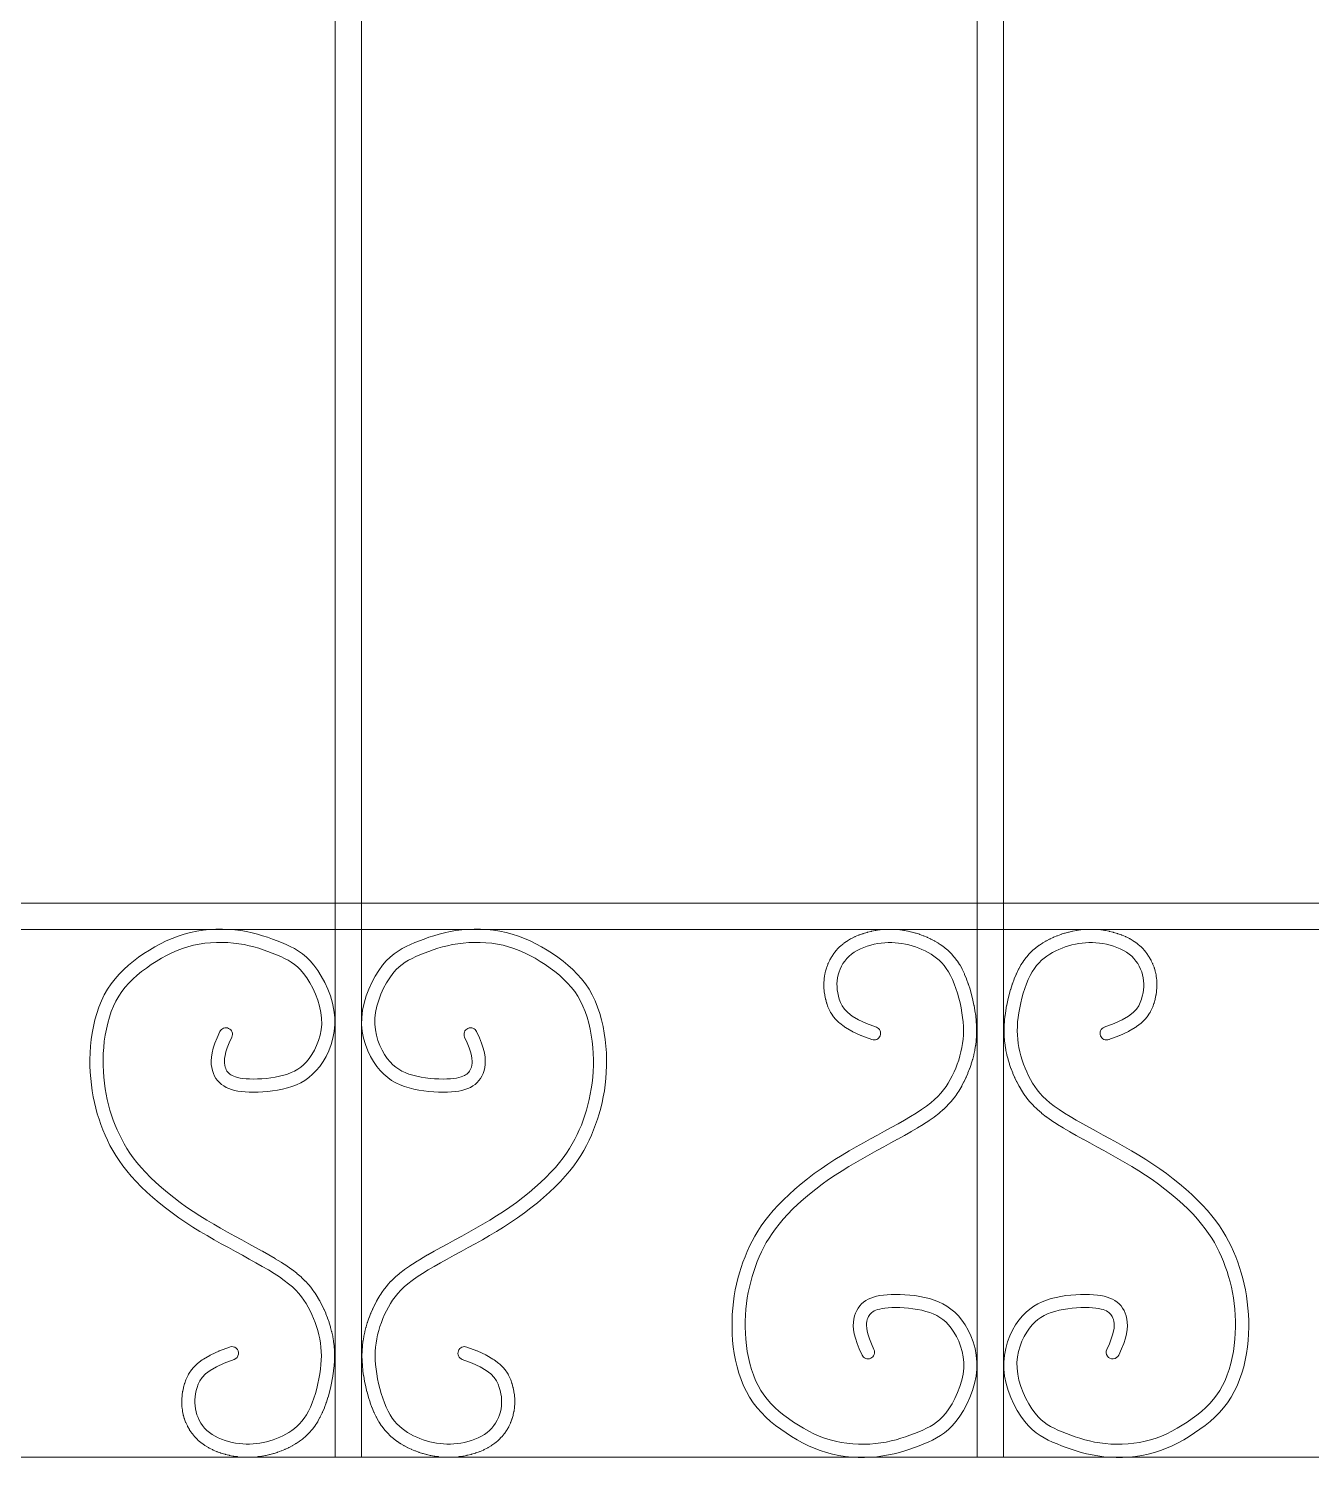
# Model space of a CAD drawing. Header units: millimetres. Extents: x -25 to 4147, y 0 to 2650.
# Drawn here: x 1458 to 1944, y 489 to 1030 of the extents above; entities that cross this region are included whole.
import ezdxf

# ---------------------------------------------------------------- set-up
doc = ezdxf.new("R2010")
doc.units = ezdxf.units.MM
doc.layers.add('ceco.net 340', color=7, linetype='Continuous', lineweight=5)

msp = doc.modelspace()

# ---------------------------------------------------------------- linework, layer by layer
at = {"layer": 'ceco.net 340'}
for p, q in [((1574.44, 2250), (1574.44, 488.65)), ((1584.44, 2250), (1584.44, 488.65)), ((1817.76, 2250), (1817.76, 488.65)), ((1827.76, 2250), (1827.76, 488.65)), ((450, 698.65), (3672.14, 698.65)), ((450, 688.65), (3672.14, 688.65)), ((1827.76, 688.65), (1827.76, 488.65)), ((450, 488.65), (3672.14, 488.65))]:
    msp.add_line(p, q, dxfattribs=at)
for points in [[(1536.26, 525.71), (1532.47, 524.28), (1529.47, 522.89), (1527.14, 521.52), (1525.39, 520.18), (1524.12, 518.87), (1523.23, 517.59), (1522.62, 516.33), (1522.19, 515.09), (1521.86, 513.88), (1521.61, 512.68), (1521.43, 511.51), (1521.34, 510.35), (1521.33, 509.21), (1521.4, 508.08), (1521.55, 506.96), (1521.79, 505.85), (1522.11, 504.75), (1522.51, 503.68), (1523.01, 502.62), (1523.59, 501.6), (1524.26, 500.62), (1525.02, 499.68), (1525.88, 498.81), (1526.83, 497.99), (1527.88, 497.25), (1529.01, 496.58), (1530.21, 495.98), (1531.46, 495.45), (1532.76, 494.98), (1534.09, 494.59), (1535.43, 494.26), (1536.78, 494), (1538.11, 493.81), (1539.44, 493.68), (1540.76, 493.62), (1542.07, 493.62), (1543.37, 493.68), (1544.66, 493.8), (1545.95, 493.98), (1547.24, 494.22), (1548.52, 494.51), (1549.79, 494.86), (1551.05, 495.26), (1552.29, 495.71), (1553.51, 496.22), (1554.7, 496.78), (1555.85, 497.38), (1556.97, 498.04), (1558.04, 498.74), (1559.07, 499.51), (1560.06, 500.35), (1561, 501.27), (1561.9, 502.29), (1562.76, 503.42), (1563.58, 504.68), (1564.35, 506.06), (1565.08, 507.59), (1565.76, 509.24), (1566.39, 510.98), (1566.97, 512.79), (1567.49, 514.65), (1567.95, 516.52), (1568.34, 518.39), (1568.67, 520.22), (1568.92, 522), (1569.1, 523.73), (1569.21, 525.42), (1569.25, 527.07), (1569.21, 528.69), (1569.09, 530.29), (1568.91, 531.88), (1568.65, 533.45), (1568.31, 535.03), (1567.91, 536.6), (1567.43, 538.15), (1566.9, 539.69), (1566.31, 541.2), (1565.67, 542.67), (1564.98, 544.11), (1564.25, 545.51), (1563.48, 546.85), (1562.65, 548.16), (1561.73, 549.43), (1560.72, 550.68), (1559.58, 551.92), (1558.3, 553.16), (1556.85, 554.4), (1555.22, 555.66), (1553.39, 556.95), (1551.37, 558.26), (1549.19, 559.6), (1546.88, 560.96), (1544.44, 562.34), (1541.92, 563.74), (1539.32, 565.16), (1536.68, 566.6), (1534.01, 568.06), (1531.32, 569.54), (1528.62, 571.05), (1525.92, 572.61), (1523.23, 574.2), (1520.56, 575.85), (1517.91, 577.57), (1515.3, 579.35), (1512.72, 581.2), (1510.21, 583.11), (1507.76, 585.08), (1505.41, 587.08), (1503.16, 589.1), (1501.02, 591.13), (1499.03, 593.15), (1497.19, 595.16), (1495.51, 597.13), (1493.98, 599.09), (1492.6, 601.02), (1491.34, 602.95), (1490.2, 604.87), (1489.15, 606.79), (1488.19, 608.73), (1487.3, 610.69), (1486.48, 612.67), (1485.71, 614.68), (1485, 616.72), (1484.36, 618.79), (1483.77, 620.91), (1483.26, 623.06), (1482.8, 625.26), (1482.41, 627.51), (1482.09, 629.81), (1481.84, 632.15), (1481.66, 634.54), (1481.56, 636.95), (1481.55, 639.4), (1481.62, 641.88), (1481.79, 644.37), (1482.05, 646.88), (1482.41, 649.39), (1482.88, 651.9), (1483.46, 654.39), (1484.16, 656.84), (1484.98, 659.24), (1485.92, 661.56), (1487, 663.81), (1488.22, 665.95), (1489.57, 667.98), (1491.06, 669.9), (1492.67, 671.72), (1494.38, 673.44), (1496.18, 675.07), (1498.07, 676.61), (1500.02, 678.08), (1502.03, 679.47), (1504.08, 680.79), (1506.18, 682.04), (1508.32, 683.21), (1510.5, 684.28), (1512.72, 685.25), (1514.99, 686.12), (1517.3, 686.87), (1519.65, 687.49), (1522.04, 687.98), (1524.46, 688.35), (1526.89, 688.59), (1529.32, 688.71), (1531.73, 688.73), (1534.11, 688.64), (1536.43, 688.45), (1538.69, 688.17), (1540.87, 687.8), (1542.98, 687.35), (1545.01, 686.84), (1546.97, 686.27), (1548.87, 685.65), (1550.7, 685), (1552.47, 684.32), (1554.19, 683.63), (1555.86, 682.92), (1557.48, 682.18), (1559.05, 681.36), (1560.59, 680.44), (1562.1, 679.38), (1563.57, 678.15), (1565.03, 676.71), (1566.46, 675.04), (1567.87, 673.1), (1569.23, 670.93), (1570.51, 668.57), (1571.66, 666.06), (1572.66, 663.43), (1573.46, 660.73), (1574.03, 657.99), (1574.35, 655.26), (1574.37, 652.57), (1574.12, 649.95), (1573.63, 647.41), (1572.94, 644.98), (1572.06, 642.67), (1571.03, 640.52), (1569.88, 638.53), (1568.63, 636.73), (1567.32, 635.13), (1565.94, 633.73), (1564.5, 632.51), (1563, 631.45), (1561.44, 630.54), (1559.81, 629.77), (1558.11, 629.11), (1556.36, 628.56), (1554.54, 628.1), (1552.68, 627.73), (1550.8, 627.43), (1548.92, 627.21), (1547.07, 627.06), (1545.27, 626.98), (1543.53, 626.95), (1541.88, 626.98), (1540.35, 627.07), (1538.91, 627.2), (1537.59, 627.39), (1536.35, 627.65), (1535.21, 627.96), (1534.15, 628.34), (1533.16, 628.79), (1532.25, 629.32), (1531.41, 629.92), (1530.64, 630.59), (1529.94, 631.34), (1529.32, 632.17), (1528.79, 633.08), (1528.34, 634.07), (1527.98, 635.13), (1527.72, 636.28), (1527.56, 637.51), (1527.52, 638.84), (1527.62, 640.29), (1527.87, 641.87), (1528.3, 643.6), (1528.91, 645.51), (1529.75, 647.61), (1530.81, 649.92)], [(1622.63, 525.71), (1626.42, 524.28), (1629.42, 522.89), (1631.75, 521.52), (1633.5, 520.18), (1634.77, 518.87), (1635.65, 517.59), (1636.26, 516.33), (1636.69, 515.09), (1637.03, 513.88), (1637.28, 512.68), (1637.46, 511.51), (1637.55, 510.35), (1637.56, 509.21), (1637.49, 508.08), (1637.34, 506.96), (1637.1, 505.85), (1636.78, 504.75), (1636.37, 503.68), (1635.88, 502.62), (1635.3, 501.6), (1634.63, 500.62), (1633.87, 499.68), (1633.01, 498.81), (1632.06, 497.99), (1631.01, 497.25), (1629.88, 496.58), (1628.68, 495.98), (1627.43, 495.45), (1626.13, 494.98), (1624.8, 494.59), (1623.46, 494.26), (1622.11, 494), (1620.77, 493.81), (1619.45, 493.68), (1618.13, 493.62), (1616.82, 493.62), (1615.52, 493.68), (1614.22, 493.8), (1612.93, 493.98), (1611.65, 494.22), (1610.37, 494.51), (1609.1, 494.86), (1607.84, 495.26), (1606.6, 495.71), (1605.38, 496.22), (1604.19, 496.78), (1603.04, 497.38), (1601.92, 498.04), (1600.85, 498.74), (1599.82, 499.51), (1598.83, 500.35), (1597.89, 501.27), (1596.99, 502.29), (1596.13, 503.42), (1595.31, 504.68), (1594.54, 506.06), (1593.81, 507.59), (1593.13, 509.24), (1592.5, 510.98), (1591.92, 512.79), (1591.4, 514.65), (1590.94, 516.52), (1590.54, 518.39), (1590.22, 520.22), (1589.96, 522), (1589.78, 523.73), (1589.68, 525.42), (1589.64, 527.07), (1589.68, 528.69), (1589.79, 530.29), (1589.98, 531.88), (1590.24, 533.45), (1590.58, 535.03), (1590.98, 536.6), (1591.45, 538.15), (1591.99, 539.69), (1592.58, 541.2), (1593.22, 542.67), (1593.9, 544.11), (1594.64, 545.51), (1595.41, 546.85), (1596.24, 548.16), (1597.16, 549.43), (1598.17, 550.68), (1599.31, 551.92), (1600.59, 553.16), (1602.04, 554.4), (1603.67, 555.66), (1605.5, 556.95), (1607.52, 558.26), (1609.7, 559.6), (1612.01, 560.96), (1614.44, 562.34), (1616.97, 563.74), (1619.57, 565.16), (1622.21, 566.6), (1624.88, 568.06), (1627.57, 569.54), (1630.27, 571.05), (1632.96, 572.61), (1635.65, 574.2), (1638.33, 575.85), (1640.98, 577.57), (1643.59, 579.35), (1646.17, 581.2), (1648.68, 583.11), (1651.13, 585.08), (1653.48, 587.08), (1655.73, 589.1), (1657.86, 591.13), (1659.86, 593.15), (1661.7, 595.16), (1663.38, 597.13), (1664.9, 599.09), (1666.29, 601.02), (1667.55, 602.95), (1668.69, 604.87), (1669.74, 606.79), (1670.7, 608.73), (1671.58, 610.69), (1672.41, 612.67), (1673.18, 614.68), (1673.89, 616.72), (1674.53, 618.79), (1675.11, 620.91), (1675.63, 623.06), (1676.09, 625.26), (1676.48, 627.51), (1676.8, 629.81), (1677.05, 632.15), (1677.23, 634.54), (1677.32, 636.95), (1677.34, 639.4), (1677.26, 641.88), (1677.1, 644.37), (1676.84, 646.88), (1676.47, 649.39), (1676.01, 651.9), (1675.43, 654.39), (1674.73, 656.84), (1673.91, 659.24), (1672.96, 661.56), (1671.89, 663.81), (1670.67, 665.95), (1669.31, 667.98), (1667.83, 669.9), (1666.22, 671.72), (1664.51, 673.44), (1662.7, 675.07), (1660.82, 676.61), (1658.87, 678.08), (1656.86, 679.47), (1654.81, 680.79), (1652.71, 682.04), (1650.57, 683.21), (1648.39, 684.28), (1646.17, 685.25), (1643.9, 686.12), (1641.59, 686.87), (1639.24, 687.49), (1636.85, 687.98), (1634.43, 688.35), (1632, 688.59), (1629.57, 688.71), (1627.16, 688.73), (1624.78, 688.64), (1622.46, 688.45), (1620.2, 688.17), (1618.01, 687.8), (1615.91, 687.35), (1613.88, 686.84), (1611.92, 686.27), (1610.02, 685.65), (1608.19, 685), (1606.41, 684.32), (1604.7, 683.63), (1603.03, 682.92), (1601.41, 682.18), (1599.83, 681.36), (1598.3, 680.44), (1596.79, 679.38), (1595.31, 678.15), (1593.86, 676.71), (1592.43, 675.04), (1591.02, 673.1), (1589.66, 670.93), (1588.38, 668.57), (1587.23, 666.06), (1586.23, 663.43), (1585.43, 660.73), (1584.85, 657.99), (1584.54, 655.26), (1584.52, 652.57), (1584.77, 649.95), (1585.25, 647.41), (1585.95, 644.98), (1586.83, 642.67), (1587.86, 640.52), (1589.01, 638.53), (1590.26, 636.73), (1591.57, 635.13), (1592.95, 633.73), (1594.38, 632.51), (1595.89, 631.45), (1597.45, 630.54), (1599.08, 629.77), (1600.77, 629.11), (1602.53, 628.56), (1604.35, 628.1), (1606.21, 627.73), (1608.09, 627.43), (1609.96, 627.21), (1611.82, 627.06), (1613.62, 626.98), (1615.36, 626.95), (1617, 626.98), (1618.54, 627.07), (1619.97, 627.2), (1621.3, 627.39), (1622.54, 627.65), (1623.68, 627.96), (1624.74, 628.34), (1625.72, 628.79), (1626.64, 629.32), (1627.48, 629.92), (1628.25, 630.59), (1628.95, 631.34), (1629.57, 632.17), (1630.1, 633.08), (1630.55, 634.07), (1630.91, 635.13), (1631.17, 636.28), (1631.33, 637.51), (1631.37, 638.84), (1631.27, 640.29), (1631.02, 641.87), (1630.59, 643.6), (1629.97, 645.51), (1629.14, 647.61), (1628.08, 649.92)], [(1779.57, 651.58), (1775.78, 653.01), (1772.78, 654.4), (1770.45, 655.77), (1768.7, 657.11), (1767.44, 658.42), (1766.55, 659.7), (1765.94, 660.96), (1765.51, 662.2), (1765.17, 663.41), (1764.92, 664.61), (1764.74, 665.78), (1764.65, 666.94), (1764.64, 668.08), (1764.71, 669.21), (1764.87, 670.33), (1765.1, 671.44), (1765.42, 672.54), (1765.83, 673.61), (1766.32, 674.67), (1766.9, 675.69), (1767.57, 676.67), (1768.34, 677.61), (1769.19, 678.48), (1770.14, 679.3), (1771.19, 680.04), (1772.32, 680.71), (1773.52, 681.31), (1774.77, 681.84), (1776.07, 682.31), (1777.4, 682.7), (1778.74, 683.03), (1780.09, 683.29), (1781.43, 683.48), (1782.75, 683.61), (1784.07, 683.67), (1785.38, 683.67), (1786.68, 683.61), (1787.98, 683.49), (1789.27, 683.31), (1790.55, 683.07), (1791.83, 682.78), (1793.11, 682.43), (1794.36, 682.03), (1795.6, 681.58), (1796.82, 681.07), (1798.01, 680.52), (1799.16, 679.91), (1800.28, 679.25), (1801.35, 678.55), (1802.38, 677.78), (1803.37, 676.94), (1804.31, 676.02), (1805.22, 675), (1806.07, 673.87), (1806.89, 672.61), (1807.66, 671.23), (1808.39, 669.7), (1809.07, 668.05), (1809.7, 666.31), (1810.28, 664.5), (1810.8, 662.64), (1811.26, 660.77), (1811.66, 658.9), (1811.98, 657.07), (1812.24, 655.29), (1812.42, 653.56), (1812.53, 651.87), (1812.56, 650.22), (1812.52, 648.6), (1812.41, 647), (1812.22, 645.41), (1811.96, 643.84), (1811.62, 642.26), (1811.22, 640.69), (1810.75, 639.14), (1810.21, 637.6), (1809.63, 636.09), (1808.99, 634.62), (1808.3, 633.18), (1807.57, 631.78), (1806.79, 630.44), (1805.96, 629.13), (1805.04, 627.86), (1804.03, 626.61), (1802.89, 625.37), (1801.61, 624.14), (1800.16, 622.89), (1798.53, 621.63), (1796.7, 620.34), (1794.68, 619.03), (1792.51, 617.69), (1790.19, 616.33), (1787.76, 614.95), (1785.23, 613.55), (1782.64, 612.13), (1779.99, 610.69), (1777.32, 609.23), (1774.63, 607.75), (1771.93, 606.24), (1769.24, 604.68), (1766.55, 603.09), (1763.87, 601.44), (1761.22, 599.72), (1758.61, 597.94), (1756.03, 596.09), (1753.52, 594.18), (1751.07, 592.21), (1748.72, 590.21), (1746.47, 588.19), (1744.34, 586.16), (1742.34, 584.14), (1740.5, 582.13), (1738.82, 580.16), (1737.3, 578.2), (1735.91, 576.27), (1734.65, 574.34), (1733.51, 572.42), (1732.46, 570.5), (1731.5, 568.56), (1730.62, 566.6), (1729.79, 564.62), (1729.02, 562.61), (1728.32, 560.57), (1727.67, 558.5), (1727.09, 556.38), (1726.57, 554.23), (1726.11, 552.03), (1725.72, 549.78), (1725.4, 547.48), (1725.15, 545.14), (1724.97, 542.75), (1724.88, 540.34), (1724.86, 537.89), (1724.94, 535.41), (1725.1, 532.92), (1725.36, 530.41), (1725.73, 527.9), (1726.2, 525.39), (1726.78, 522.9), (1727.47, 520.45), (1728.29, 518.05), (1729.24, 515.73), (1730.31, 513.48), (1731.53, 511.34), (1732.89, 509.31), (1734.38, 507.39), (1735.98, 505.57), (1737.69, 503.85), (1739.5, 502.22), (1741.38, 500.68), (1743.34, 499.21), (1745.34, 497.82), (1747.4, 496.5), (1749.49, 495.25), (1751.63, 494.08), (1753.81, 493.01), (1756.03, 492.04), (1758.3, 491.17), (1760.61, 490.42), (1762.96, 489.8), (1765.35, 489.31), (1767.77, 488.94), (1770.21, 488.7), (1772.63, 488.58), (1775.04, 488.56), (1777.42, 488.65), (1779.75, 488.84), (1782.01, 489.12), (1784.19, 489.49), (1786.29, 489.94), (1788.32, 490.45), (1790.29, 491.02), (1792.18, 491.64), (1794.01, 492.29), (1795.79, 492.97), (1797.5, 493.66), (1799.17, 494.37), (1800.79, 495.11), (1802.37, 495.93), (1803.9, 496.85), (1805.41, 497.91), (1806.89, 499.14), (1808.34, 500.58), (1809.77, 502.25), (1811.18, 504.19), (1812.54, 506.36), (1813.82, 508.72), (1814.97, 511.23), (1815.97, 513.86), (1816.77, 516.56), (1817.35, 519.3), (1817.66, 522.03), (1817.68, 524.72), (1817.43, 527.34), (1816.95, 529.88), (1816.25, 532.31), (1815.37, 534.62), (1814.34, 536.77), (1813.19, 538.76), (1811.94, 540.56), (1810.63, 542.16), (1809.26, 543.56), (1807.82, 544.78), (1806.31, 545.84), (1804.75, 546.75), (1803.12, 547.52), (1801.43, 548.18), (1799.67, 548.73), (1797.85, 549.19), (1795.99, 549.56), (1794.11, 549.86), (1792.24, 550.08), (1790.39, 550.23), (1788.58, 550.31), (1786.84, 550.34), (1785.2, 550.31), (1783.66, 550.22), (1782.23, 550.09), (1780.9, 549.9), (1779.66, 549.64), (1778.52, 549.33), (1777.46, 548.95), (1776.48, 548.5), (1775.57, 547.97), (1774.72, 547.38), (1773.95, 546.7), (1773.25, 545.95), (1772.63, 545.12), (1772.1, 544.21), (1771.65, 543.22), (1771.29, 542.16), (1771.03, 541.01), (1770.87, 539.78), (1770.83, 538.45), (1770.93, 537), (1771.18, 535.42), (1771.61, 533.69), (1772.23, 531.78), (1773.06, 529.68), (1774.12, 527.37)], [(1865.94, 651.58), (1869.73, 653.01), (1872.74, 654.4), (1875.06, 655.77), (1876.81, 657.11), (1878.08, 658.42), (1878.97, 659.7), (1879.58, 660.96), (1880.01, 662.2), (1880.34, 663.41), (1880.6, 664.61), (1880.77, 665.78), (1880.86, 666.94), (1880.87, 668.08), (1880.8, 669.21), (1880.65, 670.33), (1880.41, 671.44), (1880.09, 672.54), (1879.69, 673.61), (1879.19, 674.67), (1878.61, 675.69), (1877.94, 676.67), (1877.18, 677.61), (1876.32, 678.48), (1875.37, 679.3), (1874.32, 680.04), (1873.19, 680.71), (1872, 681.31), (1870.74, 681.84), (1869.44, 682.31), (1868.11, 682.7), (1866.77, 683.03), (1865.42, 683.29), (1864.09, 683.48), (1862.76, 683.61), (1861.44, 683.67), (1860.13, 683.67), (1858.83, 683.61), (1857.54, 683.49), (1856.25, 683.31), (1854.96, 683.07), (1853.68, 682.78), (1852.41, 682.43), (1851.15, 682.03), (1849.91, 681.58), (1848.69, 681.07), (1847.51, 680.52), (1846.35, 679.91), (1845.23, 679.25), (1844.16, 678.55), (1843.13, 677.78), (1842.14, 676.94), (1841.2, 676.02), (1840.3, 675), (1839.44, 673.87), (1838.63, 672.61), (1837.85, 671.23), (1837.12, 669.7), (1836.44, 668.05), (1835.81, 666.31), (1835.23, 664.5), (1834.71, 662.64), (1834.25, 660.77), (1833.86, 658.9), (1833.53, 657.07), (1833.28, 655.29), (1833.1, 653.56), (1832.99, 651.87), (1832.95, 650.22), (1832.99, 648.6), (1833.11, 647), (1833.29, 645.41), (1833.55, 643.84), (1833.89, 642.26), (1834.3, 640.69), (1834.77, 639.14), (1835.3, 637.6), (1835.89, 636.09), (1836.53, 634.62), (1837.22, 633.18), (1837.95, 631.78), (1838.72, 630.44), (1839.56, 629.13), (1840.47, 627.86), (1841.48, 626.61), (1842.62, 625.37), (1843.9, 624.14), (1845.35, 622.89), (1846.98, 621.63), (1848.82, 620.34), (1850.83, 619.03), (1853.01, 617.69), (1855.32, 616.33), (1857.76, 614.95), (1860.28, 613.55), (1862.88, 612.13), (1865.52, 610.69), (1868.19, 609.23), (1870.88, 607.75), (1873.58, 606.24), (1876.28, 604.68), (1878.97, 603.09), (1881.64, 601.44), (1884.29, 599.72), (1886.91, 597.94), (1889.48, 596.09), (1892, 594.18), (1894.44, 592.21), (1896.79, 590.21), (1899.05, 588.19), (1901.18, 586.16), (1903.17, 584.14), (1905.01, 582.13), (1906.69, 580.16), (1908.22, 578.2), (1909.6, 576.27), (1910.86, 574.34), (1912.01, 572.42), (1913.05, 570.5), (1914.01, 568.56), (1914.9, 566.6), (1915.72, 564.62), (1916.49, 562.61), (1917.2, 560.57), (1917.84, 558.5), (1918.43, 556.38), (1918.95, 554.23), (1919.4, 552.03), (1919.79, 549.78), (1920.11, 547.48), (1920.36, 545.14), (1920.54, 542.75), (1920.64, 540.34), (1920.65, 537.89), (1920.58, 535.41), (1920.41, 532.92), (1920.15, 530.41), (1919.79, 527.9), (1919.32, 525.39), (1918.74, 522.9), (1918.04, 520.45), (1917.22, 518.05), (1916.28, 515.73), (1915.2, 513.48), (1913.98, 511.34), (1912.63, 509.31), (1911.14, 507.39), (1909.53, 505.57), (1907.82, 503.85), (1906.02, 502.22), (1904.13, 500.68), (1902.18, 499.21), (1900.17, 497.82), (1898.12, 496.5), (1896.02, 495.25), (1893.89, 494.08), (1891.7, 493.01), (1889.48, 492.04), (1887.22, 491.17), (1884.91, 490.42), (1882.55, 489.8), (1880.16, 489.31), (1877.74, 488.94), (1875.31, 488.7), (1872.88, 488.58), (1870.47, 488.56), (1868.09, 488.65), (1865.77, 488.84), (1863.51, 489.12), (1861.33, 489.49), (1859.22, 489.94), (1857.19, 490.45), (1855.23, 491.02), (1853.33, 491.64), (1851.5, 492.29), (1849.73, 492.97), (1848.01, 493.66), (1846.34, 494.37), (1844.72, 495.11), (1843.15, 495.93), (1841.61, 496.85), (1840.1, 497.91), (1838.63, 499.14), (1837.17, 500.58), (1835.74, 502.25), (1834.33, 504.19), (1832.97, 506.36), (1831.69, 508.72), (1830.54, 511.23), (1829.55, 513.86), (1828.74, 516.56), (1828.17, 519.3), (1827.86, 522.03), (1827.83, 524.72), (1828.08, 527.34), (1828.57, 529.88), (1829.26, 532.31), (1830.14, 534.62), (1831.17, 536.77), (1832.33, 538.76), (1833.57, 540.56), (1834.88, 542.16), (1836.26, 543.56), (1837.7, 544.78), (1839.2, 545.84), (1840.76, 546.75), (1842.39, 547.52), (1844.09, 548.18), (1845.84, 548.73), (1847.66, 549.19), (1849.52, 549.56), (1851.4, 549.86), (1853.28, 550.08), (1855.13, 550.23), (1856.93, 550.31), (1858.67, 550.34), (1860.32, 550.31), (1861.86, 550.22), (1863.29, 550.09), (1864.62, 549.9), (1865.85, 549.64), (1866.99, 549.33), (1868.05, 548.95), (1869.04, 548.5), (1869.95, 547.97), (1870.79, 547.38), (1871.56, 546.7), (1872.26, 545.95), (1872.88, 545.12), (1873.41, 544.21), (1873.86, 543.22), (1874.22, 542.16), (1874.48, 541.01), (1874.64, 539.78), (1874.68, 538.45), (1874.58, 537), (1874.33, 535.42), (1873.91, 533.69), (1873.29, 531.78), (1872.45, 529.68), (1871.39, 527.37)]]:
    msp.add_lwpolyline(points, dxfattribs=at)
for points in [[(1777.81, 646.9), (1774.02, 648.33, -0.018526), (1773.68, 648.47), (1770.67, 649.87, -0.02401), (1770.25, 650.09), (1767.92, 651.46, -0.03058), (1767.41, 651.8), (1765.66, 653.13, -0.037109), (1765.11, 653.63), (1763.84, 654.94, -0.040944), (1763.32, 655.57), (1762.44, 656.85, -0.03872), (1762.05, 657.52), (1761.44, 658.78, -0.02899), (1761.21, 659.32), (1760.78, 660.55, -0.016625), (1760.69, 660.87), (1760.35, 662.09, -0.014695), (1760.28, 662.37), (1760.03, 663.57, -0.015749), (1759.97, 663.88), (1759.8, 665.05, -0.016704), (1759.76, 665.38), (1759.67, 666.54, -0.017506), (1759.65, 666.89), (1759.64, 668.04, -0.018102), (1759.65, 668.4), (1759.72, 669.53, -0.01845), (1759.76, 669.9), (1759.91, 671.01, -0.018524), (1759.98, 671.38), (1760.21, 672.48, -0.018452), (1760.3, 672.84), (1760.62, 673.94, -0.018802), (1760.74, 674.29), (1761.15, 675.37, -0.019374), (1761.3, 675.73), (1761.79, 676.79, -0.020024), (1761.97, 677.14), (1762.55, 678.16, -0.020714), (1762.77, 678.51), (1763.45, 679.5, -0.021397), (1763.7, 679.84), (1764.47, 680.77, -0.022021), (1764.76, 681.1), (1765.62, 681.98, -0.022531), (1765.94, 682.28), (1766.9, 683.1, -0.022367), (1767.25, 683.37), (1768.29, 684.12, -0.020214), (1768.63, 684.34), (1769.76, 685.01, -0.017942), (1770.08, 685.18), (1771.28, 685.78, -0.016078), (1771.57, 685.92), (1772.82, 686.45, -0.01459), (1773.1, 686.55), (1774.39, 687.02, -0.01344), (1774.65, 687.1), (1775.98, 687.49, -0.012596), (1776.22, 687.56), (1777.56, 687.89, -0.012037), (1777.8, 687.94), (1779.14, 688.2, -0.011796), (1779.38, 688.24), (1780.71, 688.43, -0.01186), (1780.95, 688.46), (1782.28, 688.58, -0.011906), (1782.51, 688.6), (1783.83, 688.66, -0.011871), (1784.07, 688.67), (1785.38, 688.67, -0.011755), (1785.61, 688.66), (1786.92, 688.6, -0.01156), (1787.15, 688.59), (1788.44, 688.47, -0.011293), (1788.67, 688.44), (1789.96, 688.26, -0.01096), (1790.17, 688.23), (1791.46, 687.99, -0.010625), (1791.67, 687.95), (1792.95, 687.65, -0.010507), (1793.15, 687.6), (1794.42, 687.26, -0.010519), (1794.62, 687.2), (1795.88, 686.8, -0.010613), (1796.08, 686.73), (1797.32, 686.27, -0.010791), (1797.52, 686.19), (1798.74, 685.69, -0.011052), (1798.94, 685.6), (1800.13, 685.04, -0.011398), (1800.33, 684.94), (1801.49, 684.33, -0.011831), (1801.7, 684.22), (1802.81, 683.56, -0.012624), (1803.03, 683.43), (1804.1, 682.72, -0.014451), (1804.34, 682.56), (1805.37, 681.79, -0.016231), (1805.62, 681.59), (1806.61, 680.75, -0.017546), (1806.87, 680.51), (1807.81, 679.59, -0.018298), (1808.06, 679.33), (1808.96, 678.3, -0.018454), (1809.2, 678.02), (1810.06, 676.89, -0.01805), (1810.26, 676.59), (1811.08, 675.34, -0.017188), (1811.26, 675.05), (1812.03, 673.66, -0.015683), (1812.17, 673.38), (1812.9, 671.86, -0.013181), (1813.01, 671.61), (1813.69, 669.97, -0.01117), (1813.77, 669.76), (1814.4, 668.02, -0.009782), (1814.47, 667.83), (1815.05, 666.02, -0.008856), (1815.1, 665.85), (1815.62, 663.99, -0.008297), (1815.66, 663.83), (1816.12, 661.96, -0.008056), (1816.15, 661.8), (1816.55, 659.94, -0.008123), (1816.58, 659.78), (1816.91, 657.94, -0.008556), (1816.93, 657.77), (1817.19, 655.99, -0.00932), (1817.21, 655.81), (1817.39, 654.08, -0.010075), (1817.41, 653.87), (1817.51, 652.19, -0.010733), (1817.52, 651.97), (1817.56, 650.32, -0.011254), (1817.56, 650.1), (1817.52, 648.48, -0.011605), (1817.51, 648.25), (1817.4, 646.65, -0.011758), (1817.37, 646.41), (1817.19, 644.83, -0.011701), (1817.15, 644.6), (1816.89, 643.02, -0.011388), (1816.85, 642.8), (1816.51, 641.22, -0.010808), (1816.46, 641.01), (1816.06, 639.44, -0.010278), (1816, 639.24), (1815.53, 637.69, -0.009859), (1815.47, 637.5), (1814.94, 635.97, -0.009545), (1814.87, 635.79), (1814.28, 634.28, -0.009335), (1814.21, 634.1), (1813.57, 632.63, -0.009229), (1813.5, 632.46), (1812.81, 631.02, -0.00923), (1812.72, 630.86), (1811.99, 629.46, -0.009723), (1811.9, 629.29), (1811.13, 627.94, -0.011671), (1811.01, 627.75), (1810.17, 626.44, -0.013556), (1810.02, 626.22), (1809.11, 624.94, -0.014792), (1808.93, 624.71), (1807.91, 623.46, -0.015289), (1807.71, 623.23), (1806.57, 621.99, -0.015076), (1806.36, 621.77), (1805.08, 620.54, -0.014282), (1804.87, 620.34), (1803.42, 619.1, -0.013091), (1803.22, 618.93), (1801.59, 617.67, -0.011392), (1801.4, 617.54), (1799.57, 616.25, -0.008802), (1799.43, 616.15), (1797.41, 614.84, -0.006609), (1797.3, 614.77), (1795.12, 613.43, -0.004919), (1795.04, 613.38), (1792.72, 612.02, -0.003568), (1792.66, 611.99), (1790.23, 610.6, -0.002447), (1790.18, 610.58), (1787.66, 609.18, -0.001481), (1787.63, 609.16), (1785.04, 607.74, -0.000613), (1785.03, 607.74), (1782.38, 606.3), (1779.72, 604.85), (1777.06, 603.38), (1774.4, 601.89), (1771.76, 600.37), (1769.14, 598.81), (1766.54, 597.21), (1763.99, 595.56), (1761.48, 593.85), (1759.01, 592.07), (1756.6, 590.24), (1754.26, 588.36), (1752.01, 586.45), (1749.86, 584.52), (1747.84, 582.6), (1745.97, 580.69), (1744.25, 578.82), (1742.7, 577), (1741.3, 575.21), (1740.04, 573.44), (1738.9, 571.7), (1737.86, 569.95), (1736.9, 568.19), (1736.02, 566.42), (1735.2, 564.61), (1734.43, 562.77), (1733.72, 560.9), (1733.07, 559.01), (1732.47, 557.09), (1731.93, 555.13), (1731.45, 553.14), (1731.03, 551.09), (1730.66, 549), (1730.37, 546.87), (1730.13, 544.69), (1729.97, 542.47), (1729.88, 540.22), (1729.86, 537.95), (1729.93, 535.65), (1730.09, 533.35), (1730.33, 531.03), (1730.66, 528.71), (1731.09, 526.41), (1731.62, 524.15), (1732.25, 521.94), (1732.98, 519.8), (1733.81, 517.75), (1734.75, 515.8), (1735.79, 513.97), (1736.95, 512.23), (1738.23, 510.58), (1739.63, 508.99), (1741.14, 507.47), (1742.76, 506.01), (1744.47, 504.61), (1746.26, 503.27), (1748.12, 501.98), (1750.03, 500.75), (1751.97, 499.59), (1753.93, 498.52), (1755.92, 497.55), (1757.93, 496.67), (1759.96, 495.89), (1762.02, 495.22), (1764.1, 494.67), (1766.23, 494.23), (1768.39, 493.91), (1770.58, 493.69), (1772.78, 493.58), (1774.97, 493.56), (1777.12, 493.64), (1779.23, 493.81), (1781.28, 494.07), (1783.25, 494.4), (1785.16, 494.81), (1787.01, 495.28), (1788.81, 495.8), (1790.57, 496.37), (1792.28, 496.98), (1793.96, 497.62), (1795.59, 498.28), (1797.15, 498.94), (1798.6, 499.61), (1799.93, 500.3), (1801.18, 501.04), (1802.36, 501.88), (1803.52, 502.84), (1804.67, 503.99), (1805.85, 505.36), (1807.04, 506.99), (1808.22, 508.88), (1809.34, 510.95), (1810.36, 513.16), (1811.23, 515.46), (1811.92, 517.79), (1812.41, 520.1), (1812.66, 522.34), (1812.68, 524.51), (1812.48, 526.64), (1812.08, 528.72), (1811.5, 530.73), (1810.77, 532.65), (1809.92, 534.44), (1808.96, 536.08), (1807.95, 537.55), (1806.91, 538.81), (1805.85, 539.9), (1804.75, 540.83), (1803.61, 541.63), (1802.42, 542.32), (1801.14, 542.93), (1799.78, 543.46), (1798.31, 543.92), (1796.75, 544.31), (1795.11, 544.64), (1793.44, 544.9), (1791.75, 545.1), (1790.07, 545.24), (1788.43, 545.31), (1786.85, 545.34), (1785.38, 545.31), (1784.03, 545.24), (1782.82, 545.12), (1781.76, 544.97), (1780.83, 544.78), (1780.03, 544.56), (1779.35, 544.32), (1778.77, 544.05), (1778.27, 543.76), (1777.83, 543.45), (1777.44, 543.11), (1777.1, 542.74), (1776.81, 542.35), (1776.54, 541.9), (1776.31, 541.39), (1776.11, 540.8), (1775.96, 540.13), (1775.86, 539.38), (1775.84, 538.54), (1775.9, 537.57), (1776.09, 536.41), (1776.42, 535.06), (1776.93, 533.47), (1777.66, 531.64), (1778.66, 529.45)], [(1867.71, 646.9), (1871.49, 648.33, 0.018526), (1871.84, 648.47), (1874.84, 649.87, 0.02401), (1875.27, 650.09), (1877.59, 651.46, 0.03058), (1878.1, 651.8), (1879.85, 653.13, 0.037109), (1880.4, 653.63), (1881.67, 654.94, 0.040944), (1882.19, 655.57), (1883.08, 656.85, 0.03872), (1883.47, 657.52), (1884.08, 658.78, 0.02899), (1884.3, 659.32), (1884.73, 660.55, 0.016625), (1884.83, 660.87), (1885.16, 662.09, 0.014695), (1885.23, 662.37), (1885.49, 663.57, 0.015749), (1885.54, 663.88), (1885.72, 665.05, 0.016704), (1885.75, 665.38), (1885.85, 666.54, 0.017506), (1885.86, 666.89), (1885.87, 668.04, 0.018102), (1885.86, 668.4), (1885.79, 669.53, 0.01845), (1885.76, 669.9), (1885.6, 671.01, 0.018524), (1885.54, 671.38), (1885.3, 672.48, 0.018452), (1885.21, 672.84), (1884.89, 673.94, 0.018802), (1884.77, 674.29), (1884.37, 675.37, 0.019374), (1884.22, 675.73), (1883.72, 676.79, 0.020024), (1883.54, 677.14), (1882.96, 678.16, 0.020714), (1882.74, 678.51), (1882.07, 679.5, 0.021397), (1881.81, 679.84), (1881.05, 680.77, 0.022021), (1880.76, 681.1), (1879.9, 681.98, 0.022531), (1879.57, 682.28), (1878.62, 683.1, 0.022367), (1878.27, 683.37), (1877.22, 684.12, 0.020214), (1876.88, 684.34), (1875.75, 685.01, 0.017942), (1875.44, 685.18), (1874.24, 685.78, 0.016078), (1873.95, 685.92), (1872.69, 686.45, 0.01459), (1872.42, 686.55), (1871.12, 687.02, 0.01344), (1870.86, 687.1), (1869.54, 687.49, 0.012596), (1869.29, 687.56), (1867.95, 687.89, 0.012037), (1867.72, 687.94), (1866.37, 688.2, 0.011796), (1866.14, 688.24), (1864.8, 688.43, 0.01186), (1864.56, 688.46), (1863.24, 688.58, 0.011906), (1863, 688.6), (1861.68, 688.66, 0.011871), (1861.44, 688.67), (1860.14, 688.67, 0.011755), (1859.9, 688.66), (1858.6, 688.6, 0.01156), (1858.37, 688.59), (1857.07, 688.47, 0.011293), (1856.85, 688.44), (1855.56, 688.26, 0.01096), (1855.34, 688.23), (1854.06, 687.99, 0.010625), (1853.85, 687.95), (1852.57, 687.65, 0.010507), (1852.36, 687.6), (1851.09, 687.26, 0.010519), (1850.89, 687.2), (1849.63, 686.8, 0.010613), (1849.43, 686.73), (1848.19, 686.27, 0.010791), (1847.99, 686.19), (1846.77, 685.69, 0.011052), (1846.57, 685.6), (1845.38, 685.04, 0.011398), (1845.18, 684.94), (1844.02, 684.33, 0.011831), (1843.82, 684.22), (1842.7, 683.56, 0.012624), (1842.49, 683.43), (1841.41, 682.72, 0.014451), (1841.18, 682.56), (1840.15, 681.79, 0.016231), (1839.89, 681.59), (1838.91, 680.75, 0.017546), (1838.65, 680.51), (1837.7, 679.59, 0.018298), (1837.45, 679.33), (1836.55, 678.3, 0.018454), (1836.32, 678.02), (1835.46, 676.89, 0.01805), (1835.25, 676.59), (1834.44, 675.34, 0.017188), (1834.26, 675.05), (1833.49, 673.66, 0.015683), (1833.34, 673.38), (1832.61, 671.86, 0.013181), (1832.51, 671.61), (1831.82, 669.97, 0.01117), (1831.74, 669.76), (1831.11, 668.02, 0.009782), (1831.05, 667.83), (1830.47, 666.02, 0.008856), (1830.42, 665.85), (1829.9, 663.99, 0.008297), (1829.85, 663.83), (1829.4, 661.96, 0.008056), (1829.36, 661.8), (1828.96, 659.94, 0.008123), (1828.93, 659.78), (1828.61, 657.94, 0.008556), (1828.58, 657.77), (1828.33, 655.99, 0.00932), (1828.3, 655.81), (1828.12, 654.08, 0.010075), (1828.11, 653.87), (1828, 652.19, 0.010733), (1827.99, 651.97), (1827.96, 650.32, 0.011254), (1827.96, 650.1), (1827.99, 648.48, 0.011605), (1828.01, 648.25), (1828.12, 646.65, 0.011758), (1828.14, 646.41), (1828.33, 644.83, 0.011701), (1828.36, 644.6), (1828.62, 643.02, 0.011388), (1828.66, 642.8), (1829, 641.22, 0.010808), (1829.05, 641.01), (1829.46, 639.44, 0.010278), (1829.51, 639.24), (1829.98, 637.69, 0.009859), (1830.04, 637.5), (1830.57, 635.97, 0.009545), (1830.64, 635.79), (1831.23, 634.28, 0.009335), (1831.3, 634.1), (1831.94, 632.63, 0.009229), (1832.02, 632.46), (1832.71, 631.02, 0.00923), (1832.79, 630.86), (1833.52, 629.46, 0.009723), (1833.61, 629.29), (1834.39, 627.94, 0.011671), (1834.51, 627.75), (1835.34, 626.44, 0.013556), (1835.49, 626.22), (1836.41, 624.94, 0.014792), (1836.59, 624.71), (1837.6, 623.46, 0.015289), (1837.8, 623.23), (1838.94, 621.99, 0.015076), (1839.15, 621.77), (1840.43, 620.54, 0.014282), (1840.64, 620.34), (1842.09, 619.1, 0.013091), (1842.29, 618.93), (1843.93, 617.67, 0.011392), (1844.11, 617.54), (1845.94, 616.25, 0.008802), (1846.09, 616.15), (1848.1, 614.84, 0.006609), (1848.21, 614.77), (1850.39, 613.43, 0.004919), (1850.48, 613.38), (1852.79, 612.02, 0.003568), (1852.85, 611.99), (1855.29, 610.6, 0.002447), (1855.33, 610.58), (1857.85, 609.18, 0.001481), (1857.88, 609.16), (1860.48, 607.74, 0.000613), (1860.49, 607.74), (1863.13, 606.3), (1865.79, 604.85), (1868.45, 603.38), (1871.11, 601.89), (1873.75, 600.37), (1876.38, 598.81), (1878.97, 597.21), (1881.53, 595.56), (1884.04, 593.85), (1886.5, 592.07), (1888.92, 590.24), (1891.26, 588.36), (1893.51, 586.45), (1895.65, 584.52), (1897.67, 582.6), (1899.55, 580.69), (1901.26, 578.82), (1902.82, 577), (1904.21, 575.21), (1905.47, 573.44), (1906.62, 571.7), (1907.66, 569.95), (1908.61, 568.19), (1909.49, 566.42), (1910.31, 564.61), (1911.08, 562.77), (1911.79, 560.9), (1912.45, 559.01), (1913.04, 557.09), (1913.58, 555.13), (1914.07, 553.14), (1914.49, 551.09), (1914.85, 549), (1915.15, 546.87), (1915.38, 544.69), (1915.55, 542.47), (1915.64, 540.22), (1915.65, 537.95), (1915.58, 535.65), (1915.43, 533.35), (1915.19, 531.03), (1914.85, 528.71), (1914.42, 526.41), (1913.9, 524.15), (1913.27, 521.94), (1912.54, 519.8), (1911.7, 517.75), (1910.77, 515.8), (1909.72, 513.97), (1908.57, 512.23), (1907.28, 510.58), (1905.88, 508.99), (1904.37, 507.47), (1902.76, 506.01), (1901.05, 504.61), (1899.25, 503.27), (1897.39, 501.98), (1895.48, 500.75), (1893.55, 499.59), (1891.58, 498.52), (1889.6, 497.55), (1887.59, 496.67), (1885.55, 495.89), (1883.49, 495.22), (1881.41, 494.67), (1879.28, 494.23), (1877.12, 493.91), (1874.93, 493.69), (1872.73, 493.58), (1870.55, 493.56), (1868.39, 493.64), (1866.28, 493.81), (1864.24, 494.07), (1862.26, 494.4), (1860.35, 494.81), (1858.5, 495.28), (1856.7, 495.8), (1854.95, 496.37), (1853.23, 496.98), (1851.56, 497.62), (1849.92, 498.28), (1848.36, 498.94), (1846.92, 499.61), (1845.58, 500.3), (1844.34, 501.04), (1843.15, 501.88), (1841.99, 502.84), (1840.84, 503.99), (1839.67, 505.36), (1838.47, 506.99), (1837.29, 508.88), (1836.17, 510.95), (1835.16, 513.16), (1834.29, 515.46), (1833.59, 517.79), (1833.11, 520.1), (1832.85, 522.34), (1832.83, 524.51), (1833.03, 526.64), (1833.43, 528.72), (1834.01, 530.73), (1834.74, 532.65), (1835.6, 534.44), (1836.55, 536.08), (1837.56, 537.55), (1838.61, 538.81), (1839.67, 539.9), (1840.76, 540.83), (1841.9, 541.63), (1843.1, 542.32), (1844.37, 542.93), (1845.74, 543.46), (1847.2, 543.92), (1848.77, 544.31), (1850.4, 544.64), (1852.08, 544.9), (1853.77, 545.1), (1855.45, 545.24), (1857.09, 545.31), (1858.66, 545.34), (1860.14, 545.31), (1861.49, 545.24), (1862.69, 545.12), (1863.76, 544.97), (1864.69, 544.78), (1865.48, 544.56), (1866.16, 544.32), (1866.74, 544.05), (1867.25, 543.76), (1867.69, 543.45), (1868.07, 543.11), (1868.41, 542.74), (1868.71, 542.35), (1868.97, 541.9), (1869.2, 541.39), (1869.4, 540.8), (1869.55, 540.13), (1869.65, 539.38), (1869.68, 538.54), (1869.61, 537.57), (1869.43, 536.41), (1869.09, 535.06), (1868.58, 533.47), (1867.86, 531.64), (1866.85, 529.45)], [(1534.49, 530.39), (1530.71, 528.96, 0.018526), (1530.37, 528.82), (1527.36, 527.42, 0.02401), (1526.93, 527.2), (1524.61, 525.83, 0.03058), (1524.1, 525.49), (1522.35, 524.16, 0.037109), (1521.8, 523.66), (1520.53, 522.35, 0.040944), (1520.01, 521.72), (1519.12, 520.44, 0.03872), (1518.73, 519.77), (1518.12, 518.51, 0.02899), (1517.9, 517.97), (1517.47, 516.74, 0.016625), (1517.37, 516.42), (1517.04, 515.21, 0.014695), (1516.97, 514.92), (1516.71, 513.73, 0.015749), (1516.66, 513.42), (1516.49, 512.24, 0.016704), (1516.45, 511.91), (1516.35, 510.75, 0.017506), (1516.34, 510.4), (1516.33, 509.25, 0.018102), (1516.34, 508.89), (1516.41, 507.76, 0.01845), (1516.45, 507.4), (1516.6, 506.28, 0.018524), (1516.66, 505.91), (1516.9, 504.81, 0.018452), (1516.99, 504.45), (1517.31, 503.35, 0.018802), (1517.43, 503), (1517.83, 501.92, 0.019374), (1517.98, 501.56), (1518.48, 500.5, 0.020024), (1518.66, 500.15), (1519.24, 499.13, 0.020714), (1519.46, 498.78), (1520.13, 497.79, 0.021397), (1520.39, 497.45), (1521.15, 496.52, 0.022021), (1521.45, 496.19), (1522.3, 495.31, 0.022531), (1522.63, 495.01), (1523.58, 494.19, 0.022367), (1523.94, 493.92), (1524.98, 493.18, 0.020214), (1525.32, 492.95), (1526.45, 492.28, 0.017942), (1526.76, 492.11), (1527.96, 491.51, 0.016078), (1528.26, 491.37), (1529.51, 490.84, 0.01459), (1529.78, 490.74), (1531.08, 490.27, 0.01344), (1531.34, 490.19), (1532.66, 489.8, 0.012596), (1532.91, 489.73), (1534.25, 489.4, 0.012037), (1534.49, 489.35), (1535.83, 489.09, 0.011796), (1536.06, 489.05), (1537.4, 488.86, 0.01186), (1537.64, 488.83), (1538.96, 488.71, 0.011906), (1539.2, 488.69), (1540.52, 488.63, 0.011871), (1540.76, 488.62), (1542.07, 488.62, 0.011755), (1542.3, 488.63), (1543.6, 488.69, 0.01156), (1543.83, 488.7), (1545.13, 488.82, 0.011293), (1545.35, 488.85), (1546.64, 489.03, 0.01096), (1546.86, 489.06), (1548.14, 489.3, 0.010625), (1548.35, 489.34), (1549.63, 489.64, 0.010507), (1549.84, 489.69), (1551.11, 490.03, 0.010519), (1551.31, 490.09), (1552.57, 490.49, 0.010613), (1552.77, 490.56), (1554.01, 491.02, 0.010791), (1554.21, 491.1), (1555.43, 491.6, 0.011052), (1555.63, 491.69), (1556.82, 492.25, 0.011398), (1557.02, 492.35), (1558.18, 492.96, 0.011831), (1558.38, 493.07), (1559.5, 493.73, 0.012624), (1559.71, 493.86), (1560.79, 494.57, 0.014451), (1561.02, 494.73), (1562.05, 495.5, 0.016231), (1562.31, 495.7), (1563.3, 496.54, 0.017546), (1563.55, 496.78), (1564.5, 497.7, 0.018298), (1564.75, 497.96), (1565.65, 498.99, 0.018454), (1565.89, 499.27), (1566.74, 500.4, 0.01805), (1566.95, 500.7), (1567.77, 501.95, 0.017188), (1567.94, 502.24), (1568.72, 503.63, 0.015683), (1568.86, 503.91), (1569.59, 505.43, 0.013181), (1569.7, 505.68), (1570.38, 507.32, 0.01117), (1570.46, 507.53), (1571.09, 509.27, 0.009782), (1571.15, 509.46), (1571.73, 511.27, 0.008856), (1571.78, 511.44), (1572.3, 513.3, 0.008297), (1572.35, 513.46), (1572.81, 515.33, 0.008056), (1572.84, 515.49), (1573.24, 517.35, 0.008123), (1573.27, 517.51), (1573.59, 519.35, 0.008556), (1573.62, 519.52), (1573.87, 521.3, 0.00932), (1573.9, 521.48), (1574.08, 523.21, 0.010075), (1574.09, 523.42), (1574.2, 525.1, 0.010733), (1574.21, 525.32), (1574.25, 526.97, 0.011254), (1574.25, 527.19), (1574.21, 528.81, 0.011605), (1574.2, 529.05), (1574.08, 530.64, 0.011758), (1574.06, 530.88), (1573.87, 532.46, 0.011701), (1573.84, 532.69), (1573.58, 534.27, 0.011388), (1573.54, 534.49), (1573.2, 536.07, 0.010808), (1573.15, 536.28), (1572.75, 537.85, 0.010278), (1572.69, 538.05), (1572.22, 539.6, 0.009859), (1572.16, 539.79), (1571.63, 541.32, 0.009545), (1571.56, 541.5), (1570.97, 543.01, 0.009335), (1570.9, 543.19), (1570.26, 544.66, 0.009229), (1570.18, 544.83), (1569.49, 546.27, 0.00923), (1569.41, 546.44), (1568.68, 547.83, 0.009723), (1568.59, 548), (1567.81, 549.35, 0.011671), (1567.69, 549.55), (1566.86, 550.85, 0.013556), (1566.71, 551.07), (1565.79, 552.35, 0.014792), (1565.61, 552.58), (1564.6, 553.83, 0.015289), (1564.4, 554.06), (1563.26, 555.3, 0.015076), (1563.05, 555.52), (1561.77, 556.75, 0.014282), (1561.56, 556.95), (1560.11, 558.19, 0.013091), (1559.91, 558.36), (1558.27, 559.62, 0.011392), (1558.09, 559.75), (1556.26, 561.04, 0.008802), (1556.11, 561.14), (1554.1, 562.45, 0.006609), (1553.99, 562.52), (1551.81, 563.86, 0.004919), (1551.72, 563.91), (1549.41, 565.27, 0.003568), (1549.35, 565.3), (1546.91, 566.69, 0.002447), (1546.87, 566.71), (1544.35, 568.11, 0.001481), (1544.32, 568.13), (1541.72, 569.55, 0.000613), (1541.71, 569.55), (1539.07, 570.99), (1536.41, 572.44), (1533.75, 573.91), (1531.09, 575.4), (1528.45, 576.92), (1525.82, 578.48), (1523.23, 580.08), (1520.68, 581.73), (1518.16, 583.44), (1515.7, 585.22), (1513.29, 587.05), (1510.95, 588.93), (1508.69, 590.84), (1506.55, 592.77), (1504.53, 594.69), (1502.65, 596.6), (1500.94, 598.47), (1499.39, 600.29), (1497.99, 602.08), (1496.73, 603.85), (1495.58, 605.59), (1494.54, 607.34), (1493.59, 609.1), (1492.71, 610.87), (1491.89, 612.68), (1491.12, 614.52), (1490.41, 616.39), (1489.75, 618.28), (1489.16, 620.2), (1488.62, 622.16), (1488.14, 624.15), (1487.71, 626.2), (1487.35, 628.29), (1487.05, 630.42), (1486.82, 632.6), (1486.65, 634.82), (1486.56, 637.07), (1486.55, 639.34), (1486.62, 641.64), (1486.77, 643.94), (1487.01, 646.26), (1487.35, 648.58), (1487.78, 650.88), (1488.3, 653.14), (1488.93, 655.35), (1489.66, 657.49), (1490.5, 659.54), (1491.43, 661.49), (1492.48, 663.32), (1493.64, 665.06), (1494.92, 666.71), (1496.32, 668.3), (1497.83, 669.82), (1499.45, 671.28), (1501.16, 672.68), (1502.95, 674.02), (1504.81, 675.31), (1506.72, 676.54), (1508.65, 677.7), (1510.62, 678.77), (1512.6, 679.74), (1514.61, 680.62), (1516.65, 681.4), (1518.71, 682.07), (1520.79, 682.62), (1522.92, 683.06), (1525.08, 683.38), (1527.27, 683.6), (1529.47, 683.71), (1531.65, 683.73), (1533.81, 683.65), (1535.92, 683.48), (1537.97, 683.22), (1539.94, 682.89), (1541.85, 682.48), (1543.7, 682.01), (1545.5, 681.49), (1547.26, 680.92), (1548.97, 680.31), (1550.64, 679.67), (1552.28, 679.01), (1553.84, 678.35), (1555.28, 677.68), (1556.62, 676.99), (1557.86, 676.25), (1559.05, 675.41), (1560.21, 674.45), (1561.36, 673.3), (1562.53, 671.93), (1563.73, 670.3), (1564.91, 668.41), (1566.03, 666.34), (1567.04, 664.13), (1567.92, 661.83), (1568.61, 659.5), (1569.09, 657.19), (1569.35, 654.95), (1569.37, 652.78), (1569.17, 650.65), (1568.77, 648.57), (1568.19, 646.56), (1567.46, 644.64), (1566.6, 642.85), (1565.65, 641.21), (1564.64, 639.74), (1563.6, 638.48), (1562.53, 637.39), (1561.44, 636.46), (1560.3, 635.66), (1559.1, 634.97), (1557.83, 634.36), (1556.46, 633.83), (1555, 633.37), (1553.43, 632.98), (1551.8, 632.65), (1550.12, 632.39), (1548.43, 632.19), (1546.75, 632.05), (1545.11, 631.98), (1543.54, 631.95), (1542.06, 631.98), (1540.71, 632.05), (1539.51, 632.17), (1538.44, 632.32), (1537.52, 632.51), (1536.72, 632.73), (1536.04, 632.98), (1535.46, 633.24), (1534.95, 633.53), (1534.51, 633.84), (1534.13, 634.18), (1533.79, 634.55), (1533.49, 634.94), (1533.23, 635.39), (1533, 635.9), (1532.8, 636.49), (1532.65, 637.16), (1532.55, 637.91), (1532.53, 638.75), (1532.59, 639.72), (1532.77, 640.88), (1533.11, 642.23), (1533.62, 643.82), (1534.35, 645.65), (1535.35, 647.84)], [(1624.4, 530.39), (1628.18, 528.96, -0.018526), (1628.52, 528.82), (1631.53, 527.42, -0.02401), (1631.95, 527.2), (1634.28, 525.83, -0.03058), (1634.79, 525.49), (1636.54, 524.16, -0.037109), (1637.09, 523.66), (1638.36, 522.35, -0.040944), (1638.88, 521.72), (1639.77, 520.44, -0.03872), (1640.16, 519.77), (1640.77, 518.51, -0.02899), (1640.99, 517.97), (1641.42, 516.74, -0.016625), (1641.52, 516.42), (1641.85, 515.21, -0.014695), (1641.92, 514.92), (1642.17, 513.73, -0.015749), (1642.23, 513.42), (1642.4, 512.24, -0.016704), (1642.44, 511.91), (1642.53, 510.75, -0.017506), (1642.55, 510.4), (1642.56, 509.25, -0.018102), (1642.55, 508.89), (1642.48, 507.76, -0.01845), (1642.44, 507.4), (1642.29, 506.28, -0.018524), (1642.23, 505.91), (1641.99, 504.81, -0.018452), (1641.9, 504.45), (1641.58, 503.35, -0.018802), (1641.46, 503), (1641.05, 501.92, -0.019374), (1640.9, 501.56), (1640.41, 500.5, -0.020024), (1640.23, 500.15), (1639.65, 499.13, -0.020714), (1639.43, 498.78), (1638.76, 497.79, -0.021397), (1638.5, 497.45), (1637.74, 496.52, -0.022021), (1637.44, 496.19), (1636.59, 495.31, -0.022531), (1636.26, 495.01), (1635.31, 494.19, -0.022367), (1634.95, 493.92), (1633.91, 493.18, -0.020214), (1633.57, 492.95), (1632.44, 492.28, -0.017942), (1632.12, 492.11), (1630.92, 491.51, -0.016078), (1630.63, 491.37), (1629.38, 490.84, -0.01459), (1629.11, 490.74), (1627.81, 490.27, -0.01344), (1627.55, 490.19), (1626.22, 489.8, -0.012596), (1625.98, 489.73), (1624.64, 489.4, -0.012037), (1624.4, 489.35), (1623.06, 489.09, -0.011796), (1622.82, 489.05), (1621.49, 488.86, -0.01186), (1621.25, 488.83), (1619.92, 488.71, -0.011906), (1619.69, 488.69), (1618.37, 488.63, -0.011871), (1618.13, 488.62), (1616.82, 488.62, -0.011755), (1616.59, 488.63), (1615.29, 488.69, -0.01156), (1615.05, 488.7), (1613.76, 488.82, -0.011293), (1613.54, 488.85), (1612.25, 489.03, -0.01096), (1612.03, 489.06), (1610.74, 489.3, -0.010625), (1610.54, 489.34), (1609.25, 489.64, -0.010507), (1609.05, 489.69), (1607.78, 490.03, -0.010519), (1607.58, 490.09), (1606.32, 490.49, -0.010613), (1606.12, 490.56), (1604.88, 491.02, -0.010791), (1604.68, 491.1), (1603.46, 491.6, -0.011052), (1603.26, 491.69), (1602.07, 492.25, -0.011398), (1601.87, 492.35), (1600.71, 492.96, -0.011831), (1600.5, 493.07), (1599.39, 493.73, -0.012624), (1599.17, 493.86), (1598.1, 494.57, -0.014451), (1597.86, 494.73), (1596.83, 495.5, -0.016231), (1596.58, 495.7), (1595.59, 496.54, -0.017546), (1595.33, 496.78), (1594.39, 497.7, -0.018298), (1594.14, 497.96), (1593.24, 498.99, -0.018454), (1593, 499.27), (1592.14, 500.4, -0.01805), (1591.94, 500.7), (1591.12, 501.95, -0.017188), (1590.94, 502.24), (1590.17, 503.63, -0.015683), (1590.03, 503.91), (1589.3, 505.43, -0.013181), (1589.19, 505.68), (1588.51, 507.32, -0.01117), (1588.43, 507.53), (1587.8, 509.27, -0.009782), (1587.73, 509.46), (1587.16, 511.27, -0.008856), (1587.1, 511.44), (1586.58, 513.3, -0.008297), (1586.54, 513.46), (1586.08, 515.33, -0.008056), (1586.05, 515.49), (1585.65, 517.35, -0.008123), (1585.62, 517.51), (1585.3, 519.35, -0.008556), (1585.27, 519.52), (1585.01, 521.3, -0.00932), (1584.99, 521.48), (1584.81, 523.21, -0.010075), (1584.79, 523.42), (1584.69, 525.1, -0.010733), (1584.68, 525.32), (1584.64, 526.97, -0.011254), (1584.64, 527.19), (1584.68, 528.81, -0.011605), (1584.69, 529.05), (1584.81, 530.64, -0.011758), (1584.83, 530.88), (1585.01, 532.46, -0.011701), (1585.05, 532.69), (1585.31, 534.27, -0.011388), (1585.35, 534.49), (1585.69, 536.07, -0.010808), (1585.74, 536.28), (1586.14, 537.85, -0.010278), (1586.2, 538.05), (1586.67, 539.6, -0.009859), (1586.73, 539.79), (1587.26, 541.32, -0.009545), (1587.33, 541.5), (1587.92, 543.01, -0.009335), (1587.99, 543.19), (1588.63, 544.66, -0.009229), (1588.71, 544.83), (1589.39, 546.27, -0.00923), (1589.48, 546.44), (1590.21, 547.83, -0.009723), (1590.3, 548), (1591.07, 549.35, -0.011671), (1591.2, 549.55), (1592.03, 550.85, -0.013556), (1592.18, 551.07), (1593.1, 552.35, -0.014792), (1593.27, 552.58), (1594.29, 553.83, -0.015289), (1594.49, 554.06), (1595.63, 555.3, -0.015076), (1595.84, 555.52), (1597.12, 556.75, -0.014282), (1597.33, 556.95), (1598.78, 558.19, -0.013091), (1598.98, 558.36), (1600.61, 559.62, -0.011392), (1600.8, 559.75), (1602.63, 561.04, -0.008802), (1602.77, 561.14), (1604.79, 562.45, -0.006609), (1604.9, 562.52), (1607.08, 563.86, -0.004919), (1607.16, 563.91), (1609.48, 565.27, -0.003568), (1609.54, 565.3), (1611.97, 566.69, -0.002447), (1612.02, 566.71), (1614.54, 568.11, -0.001481), (1614.57, 568.13), (1617.16, 569.55, -0.000613), (1617.17, 569.55), (1619.82, 570.99), (1622.48, 572.44), (1625.14, 573.91), (1627.8, 575.4), (1630.44, 576.92), (1633.06, 578.48), (1635.66, 580.08), (1638.21, 581.73), (1640.73, 583.44), (1643.19, 585.22), (1645.6, 587.05), (1647.94, 588.93), (1650.19, 590.84), (1652.34, 592.77), (1654.36, 594.69), (1656.23, 596.6), (1657.95, 598.47), (1659.5, 600.29), (1660.9, 602.08), (1662.16, 603.85), (1663.31, 605.59), (1664.35, 607.34), (1665.3, 609.1), (1666.18, 610.87), (1667, 612.68), (1667.77, 614.52), (1668.48, 616.39), (1669.13, 618.28), (1669.73, 620.2), (1670.27, 622.16), (1670.75, 624.15), (1671.17, 626.2), (1671.54, 628.29), (1671.84, 630.42), (1672.07, 632.6), (1672.23, 634.82), (1672.32, 637.07), (1672.34, 639.34), (1672.27, 641.64), (1672.12, 643.94), (1671.87, 646.26), (1671.54, 648.58), (1671.11, 650.88), (1670.58, 653.14), (1669.96, 655.35), (1669.22, 657.49), (1668.39, 659.54), (1667.45, 661.49), (1666.41, 663.32), (1665.25, 665.06), (1663.97, 666.71), (1662.57, 668.3), (1661.06, 669.82), (1659.44, 671.28), (1657.73, 672.68), (1655.94, 674.02), (1654.08, 675.31), (1652.17, 676.54), (1650.23, 677.7), (1648.27, 678.77), (1646.28, 679.74), (1644.27, 680.62), (1642.24, 681.4), (1640.18, 682.07), (1638.1, 682.62), (1635.97, 683.06), (1633.81, 683.38), (1631.62, 683.6), (1629.42, 683.71), (1627.24, 683.73), (1625.08, 683.65), (1622.97, 683.48), (1620.92, 683.22), (1618.95, 682.89), (1617.04, 682.48), (1615.19, 682.01), (1613.39, 681.49), (1611.63, 680.92), (1609.92, 680.31), (1608.24, 679.67), (1606.61, 679.01), (1605.05, 678.35), (1603.61, 677.68), (1602.27, 676.99), (1601.02, 676.25), (1599.84, 675.41), (1598.68, 674.45), (1597.53, 673.3), (1596.35, 671.93), (1595.16, 670.3), (1593.98, 668.41), (1592.86, 666.34), (1591.84, 664.13), (1590.97, 661.83), (1590.28, 659.5), (1589.8, 657.19), (1589.54, 654.95), (1589.52, 652.78), (1589.72, 650.65), (1590.12, 648.57), (1590.7, 646.56), (1591.43, 644.64), (1592.29, 642.85), (1593.24, 641.21), (1594.25, 639.74), (1595.29, 638.48), (1596.36, 637.39), (1597.45, 636.46), (1598.59, 635.66), (1599.78, 634.97), (1601.06, 634.36), (1602.42, 633.83), (1603.89, 633.37), (1605.45, 632.98), (1607.09, 632.65), (1608.76, 632.39), (1610.46, 632.19), (1612.13, 632.05), (1613.77, 631.98), (1615.35, 631.95), (1616.83, 631.98), (1618.17, 632.05), (1619.38, 632.17), (1620.44, 632.32), (1621.37, 632.51), (1622.17, 632.73), (1622.85, 632.98), (1623.43, 633.24), (1623.93, 633.53), (1624.38, 633.84), (1624.76, 634.18), (1625.1, 634.55), (1625.4, 634.94), (1625.66, 635.39), (1625.89, 635.9), (1626.09, 636.49), (1626.24, 637.16), (1626.34, 637.91), (1626.36, 638.75), (1626.3, 639.72), (1626.11, 640.88), (1625.78, 642.23), (1625.27, 643.82), (1624.54, 645.65), (1623.54, 647.84)]]:
    msp.add_lwpolyline(points, format="xyb", dxfattribs=at)
for centre, start, end in [((1533.08, 648.88), 335.3191, 155.3191), ((1625.81, 648.88), 24.6809, 204.6809), ((1778.69, 649.24), 249.3288, 69.3288), ((1866.83, 649.24), 110.6712, 290.6712), ((1535.38, 528.05), 290.6712, 110.6712), ((1623.51, 528.05), 69.3288, 249.3288), ((1776.39, 528.41), 204.6809, 24.6809), ((1869.12, 528.41), 155.3191, 335.3191)]:
    msp.add_arc(centre, 2.5, start, end, dxfattribs=at)

doc.saveas('drawing.dxf')
